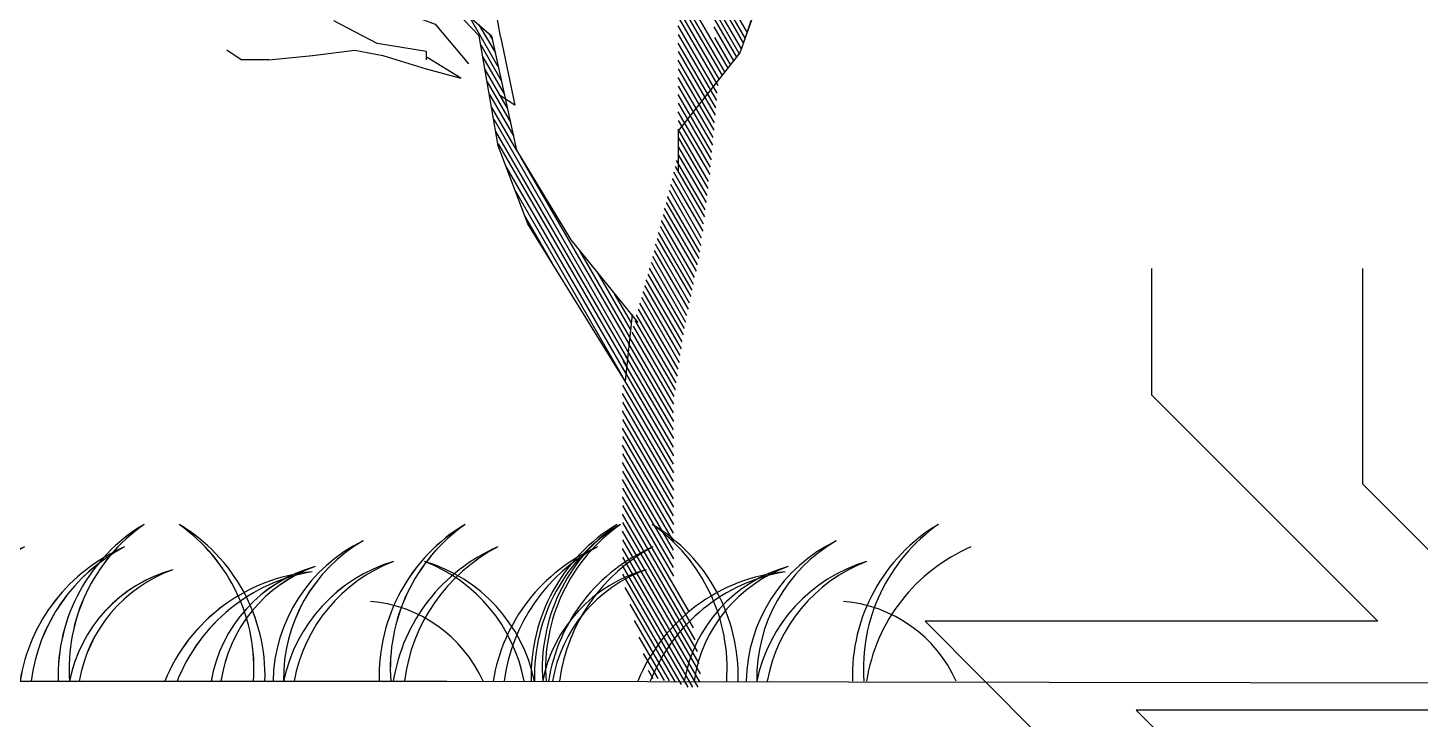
# Model space of a CAD drawing. Header units: millimetres. Extents: x 3633 to 4629, y 3430 to 3787.
# Drawn here: x 4602.98 to 4612.85, y 3586.61 to 3591.51 of the extents above; entities that cross this region are included whole.
import ezdxf

# ---------------------------------------------------------------- set-up
doc = ezdxf.new("R2010")
doc.units = ezdxf.units.MM

# ---------------------------------------------------------------- blocks, each defined once
blk = doc.blocks.new('grass')
at = {"color": 0}
for centre, radius, start, end in [((283.4, 7.6), 250.6, 120.9153, 181.7436), ((299.1, 17.8), 250.6, 125.1975, 184.082), ((498.8, 7.6), 250.6, 120.9153, 181.7436), ((514.5, 17.8), 250.6, 125.1975, 184.082), ((290.9, 7.6), 250.6, 358.2564, 59.0847), ((275.2, 17.8), 250.6, 355.918, 54.8025), ((953.9, 7.6), 250.6, 120.9153, 181.7436), ((969.6, 17.8), 250.6, 125.1975, 184.082), ((1174, 7.6), 250.6, 120.9153, 181.7436), ((1189.7, 17.8), 250.6, 125.1975, 184.082), ((778.4, -4.1), 225.6, 115.7068, 178.9593), ((793.3, 3.8), 225.6, 119.989, 180.9593), ((300.2, -39.5), 250.6, 113.3716, 170.93), ((317.1, -31.4), 250.6, 117.6539, 172.7928), ((441.8, -39.5), 250.6, 113.3716, 170.93), ((458.7, -31.4), 250.6, 117.6539, 172.7928), ((970.7, -39.5), 250.6, 113.3716, 170.93), ((987.6, -31.4), 250.6, 117.6539, 172.7928), ((1190.7, -39.5), 250.6, 113.3716, 170.93), ((1207.6, -31.4), 250.6, 117.6539, 172.7928), ((465.3, -38.9), 204.5, 105.3788, 169.0232), ((479.8, -34.3), 204.5, 109.661, 170.3333), ((666.7, -34.5), 204.5, 105.3788, 170.2977), ((681.3, -29.9), 204.5, 109.661, 171.6027), ((788.6, -45.9), 225.6, 106.7576, 168.2484), ((804.6, -40.5), 225.6, 111.0398, 169.6613), ((702.6, -45.9), 225.6, 11.7516, 73.2424), ((686.6, -40.5), 225.6, 10.3387, 68.9602), ((631.6, -94.2), 250.6, 95.3506, 157.9162), ((650.1, -91.8), 250.6, 99.6328, 158.5173), ((18.2, -79.9), 193.4, 24.414, 89.3231), ((3.8, -79.2), 193.4, 24.1831, 85.0409)]:
    blk.add_arc(centre, radius, start, end, dxfattribs=at)
blk = doc.blocks.new('z_3')
at = {"color": 0}
for p, q in [((-846.15, 2480), (-334.15, 1594.5)), ((-364.65, 1158.7), (-124.55, 743.25))]:
    blk.add_line(p, q, dxfattribs=at)
for points in [[(1034.15, 7171.95), (1034.15, 6432.5), (769.9, 5693.05), (611.1, 5007.05), (611.1, 4267.6), (480.25, 3792.45), (189.3, 2974.25), (-101.65, 2604.55), (-101.65, 2419.05)], [(-941.45, 3050.45), (-996.1, 3363), (-1063.45, 3596.8), (-1119.35, 3977.95), (-1242.55, 4334.95), (-1421.7, 4524.25), (-1477.6, 4570), (-1543.7, 4603.05), (-1550.05, 4599.2), (-1618.65, 4686.9)], [(542.5, 4013.5), (194.35, 2984.4)], [(-811.85, 2164.95), (-951.6, 2534.65), (-1041.85, 3054.3), (-1326.4, 3354.1), (-983.4, 3054.3)], [(-101.65, 3304.55), (132.1, 2900.55)], [(-1536.05, 3237.25), (-1453.45, 3185.15), (-1250.2, 3108.9), (-1092.65, 2920.9)], [(118.15, 2884.05), (-101.65, 3263.9)], [(-101.65, 3223.25), (105.45, 2866.25)], [(127.05, 3234.7), (223.6, 3068.25)], [(91.45, 2849.75), (-101.65, 3182.6)], [(196.9, 2992.05), (95.25, 3167.35)], [(106.7, 3190.25), (205.8, 3017.45)], [(214.7, 3042.85), (116.85, 3211.85)], [(-1290.85, 2941.2), (-1290.85, 2979.35), (-1523.35, 3017.45), (-1727.9, 3125.45)], [(-951.6, 2906.9), (-1090.1, 3147.05)], [(-1043.1, 3106.4), (-965.6, 2972.95)], [(-101.65, 3141.95), (85.1, 2819.25)], [(82.55, 2783.65), (-101.65, 3101.3)], [(66.05, 3096.2), (158.8, 2936.15)], [(67.3, 3134.35), (172.75, 2952.65)], [(185.5, 2970.45), (91.45, 3134.35)], [(-979.55, 3037.75), (-994.8, 3064.45)], [(-983.4, 3054.3), (-865.25, 2513.05), (-608.6, 2090), (-292.25, 1698.65)], [(-941.45, 3050.45), (-874.1, 2726.5), (-941.45, 2769.7)], [(-101.65, 3060.65), (78.75, 2748.1)], [(144.8, 2918.35), (71.15, 3046.65)], [(-2035.35, 2941.2), (-2166.25, 2941.2), (-2234.85, 2985.65)], [(-2035.35, 2941.2), (-1829.55, 2960.25), (-1630.1, 2985.65), (-1497.95, 2960.25), (-1292.1, 2898), (-1129.5, 2853.55)], [(-1034.2, 3011.1), (-937.65, 2842.1)], [(76.2, 2713.8), (-101.65, 3020)], [(-101.65, 2979.35), (72.4, 2678.2)], [(-1129.5, 2853.55), (-1287.05, 2951.4)], [(-1024.05, 2952.65), (-922.4, 2777.3)], [(-908.45, 2711.25), (-1013.9, 2894.2)], [(69.85, 2642.65), (-101.65, 2938.65)], [(-101.65, 2898), (66.05, 2608.35)], [(-1003.7, 2835.75), (-894.45, 2646.45)], [(63.5, 2572.75), (-101.65, 2857.35)], [(-993.55, 2777.3), (-880.45, 2580.4)], [(-101.65, 2816.7), (59.7, 2537.2)], [(57.15, 2502.9), (-101.65, 2776.05)], [(-866.5, 2515.6), (-983.4, 2718.85)], [(-101.65, 2735.4), (53.35, 2467.3)], [(-973.2, 2660.45), (-337.95, 1558.9)], [(50.8, 2433), (-101.65, 2694.75)], [(-101.65, 2654.1), (47, 2398.7)], [(-340.5, 1524.6), (-963.05, 2602)], [(41.9, 2365.7), (-101.65, 2613.4)], [(-101.65, 2572.75), (38.1, 2331.35)], [(-952.9, 2543.55), (-344.3, 1490.3)], [(34.3, 2298.35), (-101.65, 2532.1)], [(-348.15, 1456), (-914.8, 2436.8)], [(-116.9, 2436.8), (21.6, 2197.95)], [(25.4, 2231), (-109.3, 2464.75)], [(-102.95, 2494), (30.45, 2265.3)], [(-130.9, 2379.65), (13.95, 2130.65)], [(17.75, 2163.65), (-123.25, 2408.85)], [(-870.3, 2319.95), (-351.95, 1421.7)], [(-144.85, 2323.75), (5.05, 2063.3)], [(8.9, 2097.6), (-137.25, 2351.7)], [(-11.45, 1970.55), (-166.45, 2238.65)], [(-158.85, 2266.6), (-5.1, 2001.05)], [(0, 2031.55), (-152.5, 2294.55)], [(-696.25, 1976.9), (-825.85, 2203.05)], [(-24.15, 1910.85), (-180.45, 2181.45)], [(-172.8, 2209.4), (-17.8, 1941.35)], [(-320.2, 1731.7), (-320.2, 1732.95), (-318.9, 1736.8), (-351.95, 1420.4), (-811.85, 2164.95)], [(-35.6, 1851.1), (-194.4, 2124.3)], [(-186.8, 2153.5), (-30.5, 1880.35)], [(-216, 2039.15), (-54.65, 1760.9)], [(-48.3, 1790.15), (-208.4, 2068.4)], [(-202.05, 2096.35), (-41.95, 1820.65)], [(-330.35, 1628.8), (-566.65, 2037.9)], [(-230, 1983.25), (-67.35, 1699.95)], [(-61, 1730.45), (-222.35, 2011.2)], [(-484.1, 1936.25), (-326.55, 1663.1)], [(-245.2, 1927.35), (-78.8, 1640.2)], [(-72.45, 1670.7), (-237.6, 1955.3)], [(-92.75, 1542.4), (-268.1, 1844.75)], [(-260.45, 1872.7), (-87.7, 1574.15)], [(-83.85, 1607.2), (-252.85, 1900.65)], [(-322.7, 1697.4), (-402.75, 1834.6)], [(-101.65, 1477.6), (-283.35, 1790.15)], [(-275.7, 1818.1), (-97.85, 1509.35)], [(-111.8, 1412.8), (-298.6, 1735.5)], [(-290.95, 1762.2), (-106.75, 1444.55)], [(-321.45, 1652.9), (-124.55, 1312.45)], [(-120.7, 1348), (-313.85, 1680.9)], [(-306.2, 1707.55), (-116.9, 1379.75)], [(-336.7, 1598.3), (-124.55, 1231.1)], [(-124.55, 1271.75), (-329.1, 1624.95)], [(-124.55, 1109.15), (-359.55, 1515.7)], [(-351.95, 1542.4), (-124.55, 1149.8)], [(-124.55, 1190.45), (-344.3, 1570.35)], [(-364.65, 1483.95), (-124.55, 1068.5)], [(-124.55, 1027.85), (-364.65, 1443.3)], [(-364.65, 1402.65), (-124.55, 987.2)], [(-124.55, 946.55), (-364.65, 1362)], [(-364.65, 1321.3), (-124.55, 905.85)], [(-124.55, 865.2), (-364.65, 1280.65)], [(-364.65, 1240), (-124.55, 824.55)], [(-124.55, 783.9), (-364.65, 1199.35)], [(-124.55, 702.6), (-364.65, 1118.05)], [(-364.65, 1077.4), (-124.55, 661.95)], [(-124.55, 621.3), (-364.65, 1036.75)], [(-364.65, 996.1), (-124.55, 580.6)], [(-124.55, 539.95), (-364.65, 955.4)], [(-364.65, 914.75), (-124.55, 499.3)], [(-52.1, 334.15), (-364.65, 874.1)], [(-364.65, 833.45), (-30.5, 255.35)], [(-21.6, 198.2), (-364.65, 792.8)], [(-364.65, 752.15), (-12.7, 142.3)], [(-2.55, 86.4), (-364.65, 711.5)], [(-364.65, 670.85), (2.5, 36.85)], [(0, 0), (-364.65, 630.15)], [(-364.65, 589.5), (-8.9, -25.4)], [(-33.05, -25.4), (-364.65, 548.85)], [(-364.65, 508.2), (-55.9, -25.4)], [(-86.4, -12.7), (-351.95, 445.95)], [(-330.35, 367.2), (-115.65, -2.55)], [(-143.6, 3.8), (-308.75, 289.7)], [(-287.15, 210.9), (-167.7, 6.35)], [(-196.95, 15.25), (-265.55, 133.4)], [(-243.95, 54.65), (-221.1, 15.25)]]:
    blk.add_lwpolyline(points, dxfattribs=at)

msp = doc.modelspace()

# ---------------------------------------------------------------- linework, layer by layer
at = {"color": 0}
for p, q in [((4592.1176, 3586.8757), (4605.9531, 3586.8757)), ((4605.9531, 3586.8757), (4626.0996, 3586.8449))]:
    msp.add_line(p, q, dxfattribs=at)
at = {"color": 0, "lineweight": -3, "ltscale": 0.5}
for points in [[(4610.9468, 3589.8027), (4610.9468, 3588.9067), (4612.5508, 3587.3027), (4609.3428, 3587.3027), (4610.9468, 3585.6886), (4610.9468, 3583.8027)], [(4612.4422, 3589.8027), (4612.4422, 3588.2756), (4614.0462, 3586.6716), (4610.8382, 3586.6716), (4612.4422, 3585.0575), (4612.4422, 3583.8027)]]:
    msp.add_lwpolyline(points, dxfattribs=at)
at = {"color": 0}
for centre, radius, start, end in [((4604.4515, 3586.9138), 1.2532, 120.91532, 181.7436), ((4604.5299, 3586.9649), 1.2532, 125.19754, 184.08204), ((4603.4121, 3586.9138), 1.2532, 358.2564, 59.08468), ((4603.3336, 3586.9649), 1.2532, 355.91796, 54.80246), ((4606.7273, 3586.9138), 1.2532, 120.91532, 181.7436), ((4606.8058, 3586.9649), 1.2532, 125.19754, 184.08204), ((4607.8041, 3586.9138), 1.2532, 120.91532, 181.7436), ((4607.8825, 3586.9649), 1.2532, 125.19754, 184.08204), ((4606.7647, 3586.9138), 1.2532, 358.2564, 59.08468), ((4606.6862, 3586.9649), 1.2532, 355.91796, 54.80246), ((4610.0799, 3586.9138), 1.2532, 120.91532, 181.7436), ((4610.1583, 3586.9649), 1.2532, 125.19754, 184.08204), ((4604.1664, 3586.6781), 1.2532, 113.37164, 170.93), ((4604.2509, 3586.7185), 1.2532, 117.65386, 172.79282), ((4605.8495, 3586.8552), 1.1279, 115.70682, 178.95931), ((4605.9241, 3586.8946), 1.1279, 119.98904, 180.95928), ((4606.8111, 3586.6781), 1.2532, 113.37164, 170.93), ((4607.519, 3586.6781), 1.2532, 113.37164, 170.93), ((4607.6035, 3586.7185), 1.2532, 117.65386, 172.79282), ((4609.2021, 3586.8552), 1.1279, 115.70682, 178.95931), ((4609.2767, 3586.8946), 1.1279, 119.98904, 180.95928), ((4610.1637, 3586.6781), 1.2532, 113.37164, 170.93), ((4605.9006, 3586.646), 1.1279, 106.7576, 168.24844), ((4605.9803, 3586.6733), 1.1279, 111.03982, 169.66132), ((4609.2532, 3586.646), 1.1279, 106.7576, 168.24844), ((4609.3329, 3586.6733), 1.1279, 111.03982, 169.66132), ((4604.2838, 3586.681), 1.0226, 105.37875, 169.02323), ((4604.3567, 3586.704), 1.0226, 109.66097, 170.33326), ((4605.1153, 3586.4045), 1.2532, 95.3506, 157.91619), ((4605.2081, 3586.4167), 1.2532, 99.63282, 158.51732), ((4605.291, 3586.7034), 1.0226, 105.37875, 170.29766), ((4605.3639, 3586.7264), 1.0226, 109.66097, 171.60273), ((4607.6364, 3586.681), 1.0226, 105.37875, 169.02323), ((4607.7093, 3586.704), 1.0226, 109.66097, 170.33326), ((4608.4679, 3586.4045), 1.2532, 95.3506, 157.91619), ((4608.5607, 3586.4167), 1.2532, 99.63282, 158.51732), ((4608.6436, 3586.7034), 1.0226, 105.37875, 170.29766), ((4608.7165, 3586.7264), 1.0226, 109.66097, 171.60273), ((4605.3289, 3586.4797), 0.9668, 24.1831, 85.0409), ((4608.6815, 3586.4797), 0.9668, 24.1831, 85.0409)]:
    msp.add_arc(centre, radius, start, end, dxfattribs=at)

# ---------------------------------------------------------------- block references
for name, p, xscale, yscale, zscale in [('z_3', (4607.7456, 3586.873), 0.0015, 0.0015, 0.0015), ('grass', (4601.9575, 3586.8757), 0.005, 0.005, 0.005)]:
    msp.add_blockref(name, p, dxfattribs=dict(at, xscale=xscale, yscale=yscale, zscale=zscale))

doc.saveas('drawing.dxf')
